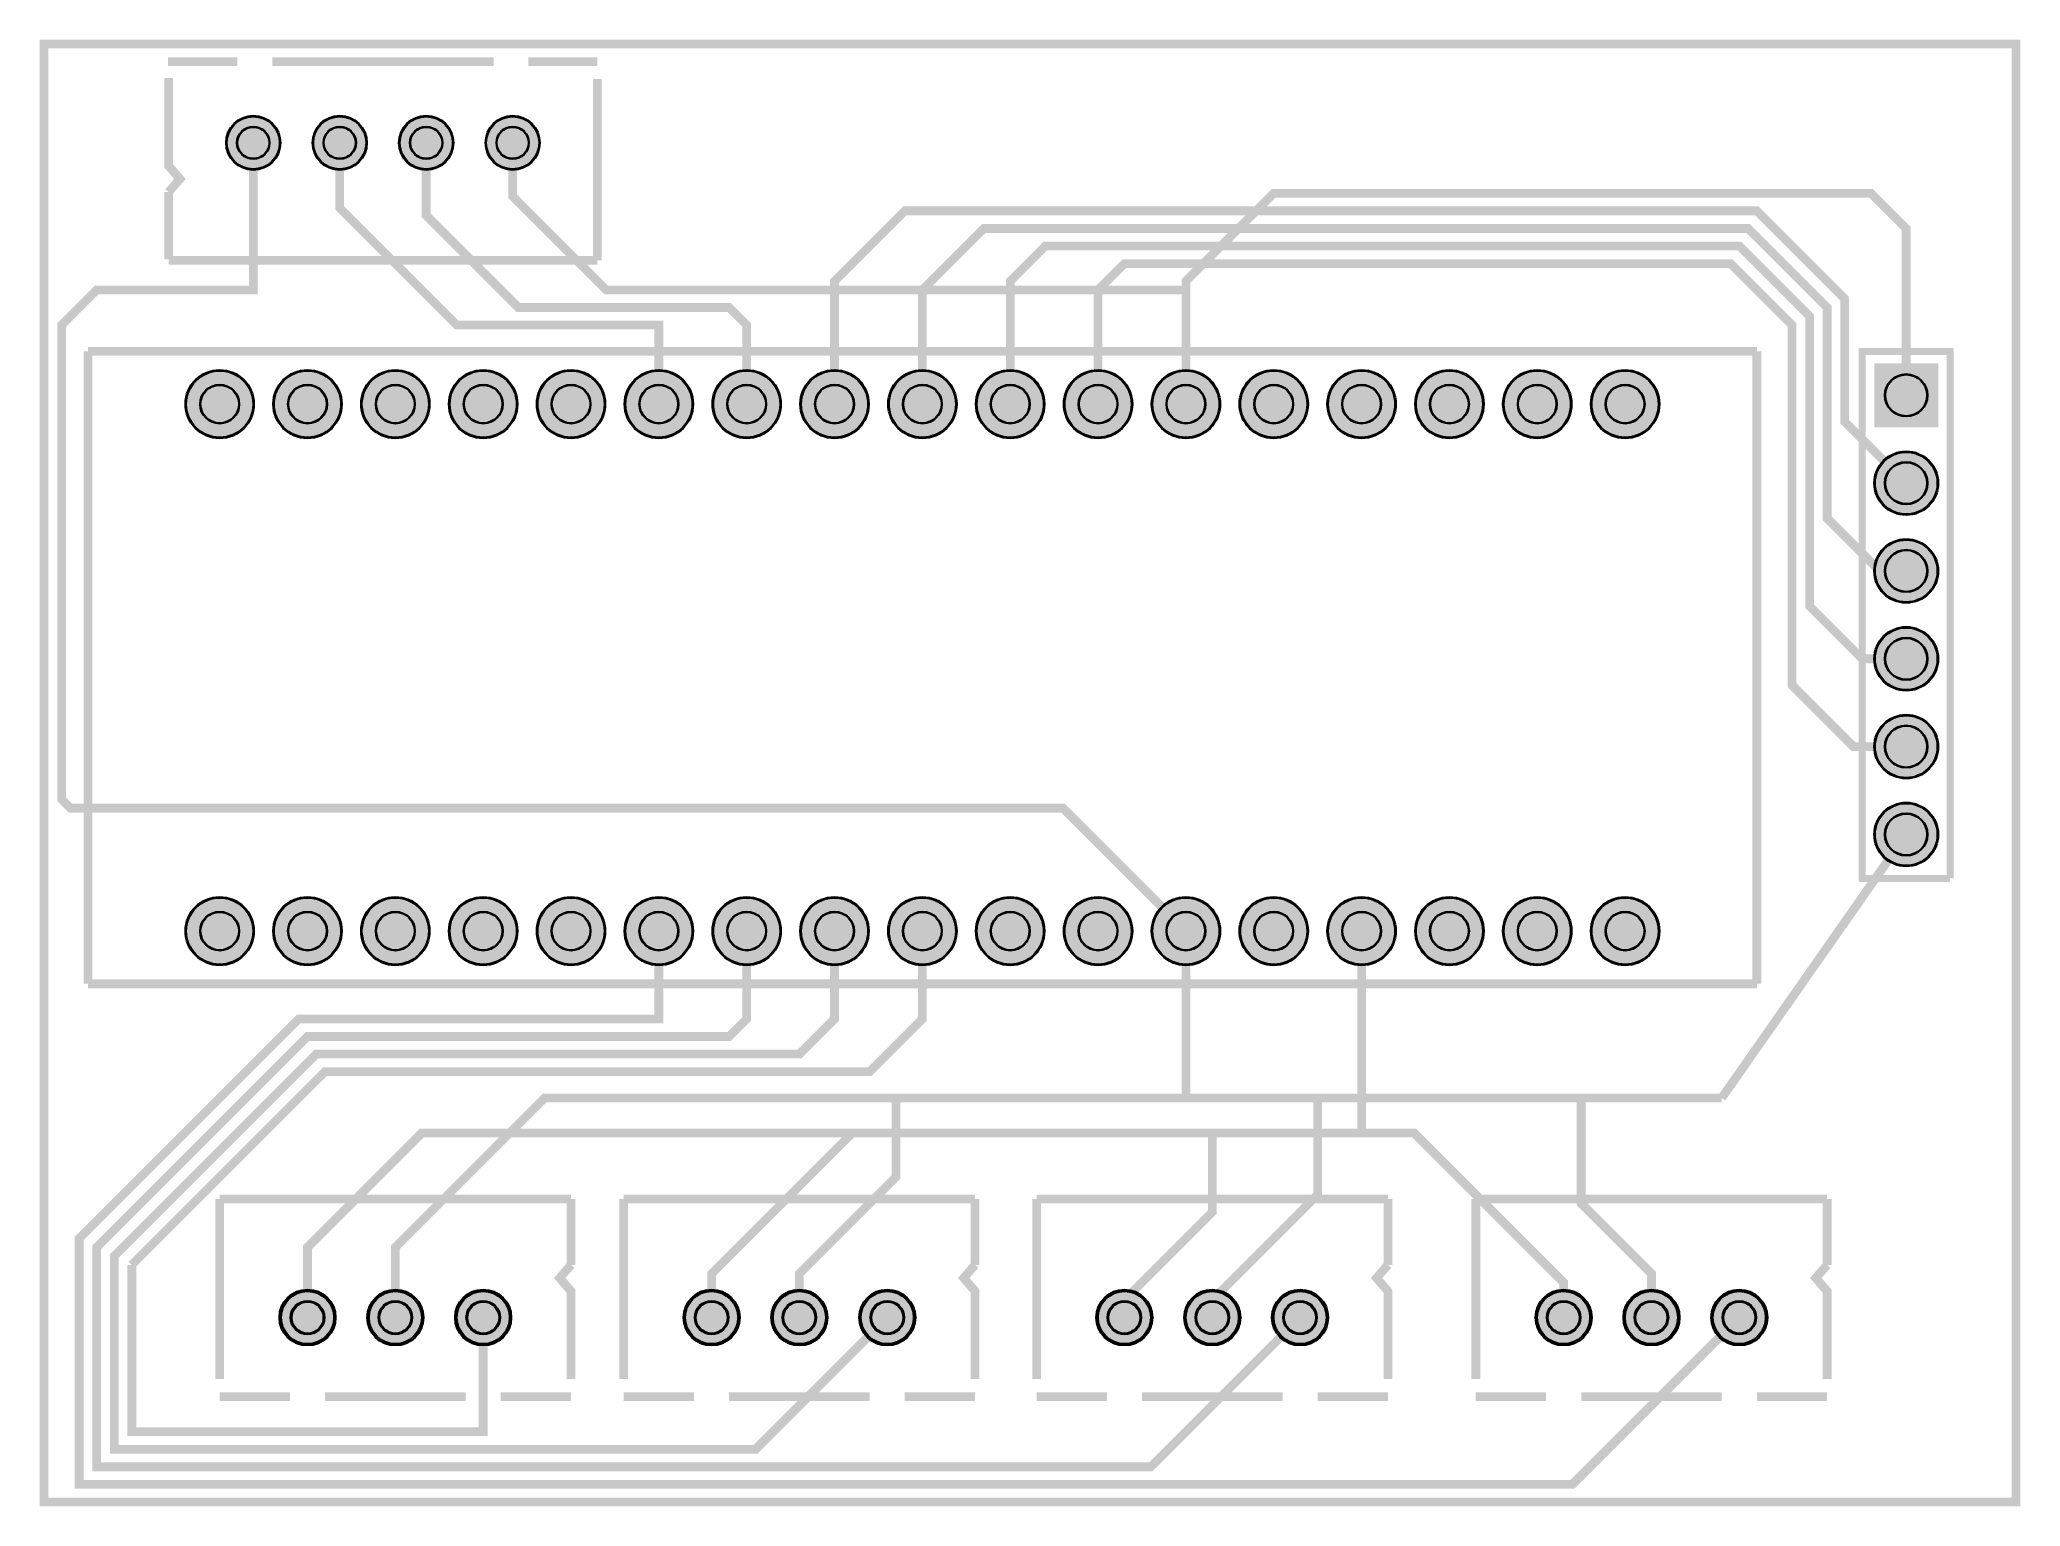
# Model space of a CAD drawing. Header units: millimetres. Extents: x -0.9 to 56.4, y -12.6 to 29.8.
import ezdxf

# ---------------------------------------------------------------- set-up
doc = ezdxf.new("R2010")
doc.units = ezdxf.units.MM
for name, color, linetype, true_color in [('BoardOutline', 7, 'Continuous', 0xff00ff), ('BottomLayer', 7, 'Continuous', 0x0000ff), ('BottomSolderLayer', 7, 'Continuous', 0xaa00ff), ('Multi-Layer', 7, 'Continuous', 0xc0c0c0), ('TopLayer', 7, 'Continuous', 0xff0000), ('TopSilkLayer', 7, 'Continuous', 0xffff00), ('TopSolderLayer', 7, 'Continuous', 0x800080)]:
    doc.layers.add(name, color=color, linetype=linetype, true_color=true_color)

msp = doc.modelspace()

# ---------------------------------------------------------------- hatches: boundary and pattern name
at = {"layer": 'BottomSolderLayer'}
for points in [[(4.503, 26.86, 1), (6.077, 26.86, 1)], [(7.003, 26.86, 1), (8.577, 26.86, 1)], [(9.503, 26.86, 1), (11.077, 26.86, 1)], [(12.003, 26.86, 1), (13.577, 26.86, 1)], [(3.327, 19.304, 1), (5.309, 19.304, 1)], [(5.867, 19.304, 1), (7.849, 19.304, 1)], [(8.407, 19.304, 1), (10.389, 19.304, 1)], [(10.947, 19.304, 1), (12.929, 19.304, 1)], [(13.487, 19.304, 1), (15.469, 19.304, 1)], [(16.027, 19.304, 1), (18.009, 19.304, 1)], [(18.567, 19.304, 1), (20.549, 19.304, 1)], [(21.107, 19.304, 1), (23.089, 19.304, 1)], [(23.647, 19.304, 1), (25.629, 19.304, 1)], [(26.187, 19.304, 1), (28.169, 19.304, 1)], [(28.727, 19.304, 1), (30.709, 19.304, 1)], [(31.267, 19.304, 1), (33.249, 19.304, 1)], [(33.807, 19.304, 1), (35.789, 19.304, 1)], [(36.347, 19.304, 1), (38.329, 19.304, 1)], [(38.887, 19.304, 1), (40.869, 19.304, 1)], [(41.427, 19.304, 1), (43.409, 19.304, 1)], [(43.967, 19.304, 1), (45.949, 19.304, 1)], [(54.012, 20.483), (54.012, 18.633), (52.161, 18.633), (52.161, 20.483)], [(52.161, 17.018, 1), (54.012, 17.018, 1)], [(52.161, 14.478, 1), (54.012, 14.478, 1)], [(52.161, 11.938, 1), (54.012, 11.938, 1)], [(52.161, 9.398, 1), (54.012, 9.398, 1)], [(52.161, 6.858, 1), (54.012, 6.858, 1)], [(3.327, 4.064, 1), (5.309, 4.064, 1)], [(5.867, 4.064, 1), (7.849, 4.064, 1)], [(8.407, 4.064, 1), (10.389, 4.064, 1)], [(10.947, 4.064, 1), (12.929, 4.064, 1)], [(13.487, 4.064, 1), (15.469, 4.064, 1)], [(16.027, 4.064, 1), (18.009, 4.064, 1)], [(18.567, 4.064, 1), (20.549, 4.064, 1)], [(21.107, 4.064, 1), (23.089, 4.064, 1)], [(23.647, 4.064, 1), (25.629, 4.064, 1)], [(26.187, 4.064, 1), (28.169, 4.064, 1)], [(28.727, 4.064, 1), (30.709, 4.064, 1)], [(31.267, 4.064, 1), (33.249, 4.064, 1)], [(33.807, 4.064, 1), (35.789, 4.064, 1)], [(36.347, 4.064, 1), (38.329, 4.064, 1)], [(38.887, 4.064, 1), (40.869, 4.064, 1)], [(41.427, 4.064, 1), (43.409, 4.064, 1)], [(43.967, 4.064, 1), (45.949, 4.064, 1)], [(6.045, -7.112, 1), (7.671, -7.112, 1)], [(8.585, -7.112, 1), (10.211, -7.112, 1)], [(11.125, -7.112, 1), (12.751, -7.112, 1)], [(17.729, -7.112, 1), (19.355, -7.112, 1)], [(20.269, -7.112, 1), (21.895, -7.112, 1)], [(22.809, -7.112, 1), (24.435, -7.112, 1)], [(29.667, -7.112, 1), (31.293, -7.112, 1)], [(32.207, -7.112, 1), (33.833, -7.112, 1)], [(34.747, -7.112, 1), (36.373, -7.112, 1)], [(42.367, -7.112, 1), (43.993, -7.112, 1)], [(44.907, -7.112, 1), (46.533, -7.112, 1)], [(47.447, -7.112, 1), (49.073, -7.112, 1)]]:
    msp.add_hatch(color=256, dxfattribs=at).paths.add_polyline_path(points)
at = {"layer": 'Multi-Layer'}
for points in [[(4.528, 26.86, 1), (6.052, 26.86, 1)], [(7.028, 26.86, 1), (8.552, 26.86, 1)], [(9.528, 26.86, 1), (11.052, 26.86, 1)], [(12.028, 26.86, 1), (13.552, 26.86, 1)], [(3.353, 19.304, 1), (5.283, 19.304, 1)], [(5.893, 19.304, 1), (7.823, 19.304, 1)], [(8.433, 19.304, 1), (10.363, 19.304, 1)], [(10.973, 19.304, 1), (12.903, 19.304, 1)], [(13.513, 19.304, 1), (15.443, 19.304, 1)], [(16.053, 19.304, 1), (17.983, 19.304, 1)], [(18.593, 19.304, 1), (20.523, 19.304, 1)], [(21.133, 19.304, 1), (23.063, 19.304, 1)], [(23.673, 19.304, 1), (25.603, 19.304, 1)], [(26.213, 19.304, 1), (28.143, 19.304, 1)], [(28.753, 19.304, 1), (30.683, 19.304, 1)], [(31.293, 19.304, 1), (33.223, 19.304, 1)], [(33.833, 19.304, 1), (35.763, 19.304, 1)], [(36.373, 19.304, 1), (38.303, 19.304, 1)], [(38.913, 19.304, 1), (40.843, 19.304, 1)], [(41.453, 19.304, 1), (43.383, 19.304, 1)], [(43.993, 19.304, 1), (45.923, 19.304, 1)], [(53.986, 20.458), (53.986, 18.658), (52.186, 18.658), (52.186, 20.458)], [(52.186, 17.018, 1), (53.986, 17.018, 1)], [(52.186, 14.478, 1), (53.986, 14.478, 1)], [(52.186, 11.938, 1), (53.986, 11.938, 1)], [(52.186, 9.398, 1), (53.986, 9.398, 1)], [(52.186, 6.858, 1), (53.986, 6.858, 1)], [(3.353, 4.064, 1), (5.283, 4.064, 1)], [(5.893, 4.064, 1), (7.823, 4.064, 1)], [(8.433, 4.064, 1), (10.363, 4.064, 1)], [(10.973, 4.064, 1), (12.903, 4.064, 1)], [(13.513, 4.064, 1), (15.443, 4.064, 1)], [(16.053, 4.064, 1), (17.983, 4.064, 1)], [(18.593, 4.064, 1), (20.523, 4.064, 1)], [(21.133, 4.064, 1), (23.063, 4.064, 1)], [(23.673, 4.064, 1), (25.603, 4.064, 1)], [(26.213, 4.064, 1), (28.143, 4.064, 1)], [(28.753, 4.064, 1), (30.683, 4.064, 1)], [(31.293, 4.064, 1), (33.223, 4.064, 1)], [(33.833, 4.064, 1), (35.763, 4.064, 1)], [(36.373, 4.064, 1), (38.303, 4.064, 1)], [(38.913, 4.064, 1), (40.843, 4.064, 1)], [(41.453, 4.064, 1), (43.383, 4.064, 1)], [(43.993, 4.064, 1), (45.923, 4.064, 1)], [(6.096, -7.112, 1), (7.62, -7.112, 1)], [(8.636, -7.112, 1), (10.16, -7.112, 1)], [(11.176, -7.112, 1), (12.7, -7.112, 1)], [(17.78, -7.112, 1), (19.304, -7.112, 1)], [(20.32, -7.112, 1), (21.844, -7.112, 1)], [(22.86, -7.112, 1), (24.384, -7.112, 1)], [(29.718, -7.112, 1), (31.242, -7.112, 1)], [(32.258, -7.112, 1), (33.782, -7.112, 1)], [(34.798, -7.112, 1), (36.322, -7.112, 1)], [(42.418, -7.112, 1), (43.942, -7.112, 1)], [(44.958, -7.112, 1), (46.482, -7.112, 1)], [(47.498, -7.112, 1), (49.022, -7.112, 1)]]:
    msp.add_hatch(color=256, dxfattribs=at).paths.add_polyline_path(points)
at = {"layer": 'TopSolderLayer'}
for points in [[(4.503, 26.86, 1), (6.077, 26.86, 1)], [(7.003, 26.86, 1), (8.577, 26.86, 1)], [(9.503, 26.86, 1), (11.077, 26.86, 1)], [(12.003, 26.86, 1), (13.577, 26.86, 1)], [(3.327, 19.304, 1), (5.309, 19.304, 1)], [(5.867, 19.304, 1), (7.849, 19.304, 1)], [(8.407, 19.304, 1), (10.389, 19.304, 1)], [(10.947, 19.304, 1), (12.929, 19.304, 1)], [(13.487, 19.304, 1), (15.469, 19.304, 1)], [(16.027, 19.304, 1), (18.009, 19.304, 1)], [(18.567, 19.304, 1), (20.549, 19.304, 1)], [(21.107, 19.304, 1), (23.089, 19.304, 1)], [(23.647, 19.304, 1), (25.629, 19.304, 1)], [(26.187, 19.304, 1), (28.169, 19.304, 1)], [(28.727, 19.304, 1), (30.709, 19.304, 1)], [(31.267, 19.304, 1), (33.249, 19.304, 1)], [(33.807, 19.304, 1), (35.789, 19.304, 1)], [(36.347, 19.304, 1), (38.329, 19.304, 1)], [(38.887, 19.304, 1), (40.869, 19.304, 1)], [(41.427, 19.304, 1), (43.409, 19.304, 1)], [(43.967, 19.304, 1), (45.949, 19.304, 1)], [(54.012, 20.483), (54.012, 18.633), (52.161, 18.633), (52.161, 20.483)], [(52.161, 17.018, 1), (54.012, 17.018, 1)], [(52.161, 14.478, 1), (54.012, 14.478, 1)], [(52.161, 11.938, 1), (54.012, 11.938, 1)], [(52.161, 9.398, 1), (54.012, 9.398, 1)], [(52.161, 6.858, 1), (54.012, 6.858, 1)], [(3.327, 4.064, 1), (5.309, 4.064, 1)], [(5.867, 4.064, 1), (7.849, 4.064, 1)], [(8.407, 4.064, 1), (10.389, 4.064, 1)], [(10.947, 4.064, 1), (12.929, 4.064, 1)], [(13.487, 4.064, 1), (15.469, 4.064, 1)], [(16.027, 4.064, 1), (18.009, 4.064, 1)], [(18.567, 4.064, 1), (20.549, 4.064, 1)], [(21.107, 4.064, 1), (23.089, 4.064, 1)], [(23.647, 4.064, 1), (25.629, 4.064, 1)], [(26.187, 4.064, 1), (28.169, 4.064, 1)], [(28.727, 4.064, 1), (30.709, 4.064, 1)], [(31.267, 4.064, 1), (33.249, 4.064, 1)], [(33.807, 4.064, 1), (35.789, 4.064, 1)], [(36.347, 4.064, 1), (38.329, 4.064, 1)], [(38.887, 4.064, 1), (40.869, 4.064, 1)], [(41.427, 4.064, 1), (43.409, 4.064, 1)], [(43.967, 4.064, 1), (45.949, 4.064, 1)], [(6.045, -7.112, 1), (7.671, -7.112, 1)], [(8.585, -7.112, 1), (10.211, -7.112, 1)], [(11.125, -7.112, 1), (12.751, -7.112, 1)], [(17.729, -7.112, 1), (19.355, -7.112, 1)], [(20.269, -7.112, 1), (21.895, -7.112, 1)], [(22.809, -7.112, 1), (24.435, -7.112, 1)], [(29.667, -7.112, 1), (31.293, -7.112, 1)], [(32.207, -7.112, 1), (33.833, -7.112, 1)], [(34.747, -7.112, 1), (36.373, -7.112, 1)], [(42.367, -7.112, 1), (43.993, -7.112, 1)], [(44.907, -7.112, 1), (46.533, -7.112, 1)], [(47.447, -7.112, 1), (49.073, -7.112, 1)]]:
    msp.add_hatch(color=256, dxfattribs=at).paths.add_polyline_path(points)

# ---------------------------------------------------------------- linework, layer by layer
at = {"layer": 'BoardOutline', "const_width": 0.254}
msp.add_lwpolyline([(-0.762, 29.718), (56.261, 29.718), (56.261, -12.446), (-0.762, -12.446), (-0.762, 29.718)], close=True, dxfattribs=at)
at = {"layer": 'BottomLayer', "const_width": 0.254}
for points in [[(12.79, 26.86), (12.79, 25.31), (15.494, 22.606), (32.258, 22.606)], [(32.258, 22.628), (32.258, 22.86), (34.798, 25.4), (52.07, 25.4), (53.086, 24.384), (53.086, 19.558)], [(32.258, 19.304), (32.258, 22.628)], [(37.338, 4.064), (37.338, -1.778)], [(22.606, -1.778), (10.16, -1.778), (6.858, -5.08), (6.858, -7.112)], [(33.02, -1.778), (22.606, -1.778), (18.542, -5.842), (18.542, -7.112)], [(33.02, -1.778), (33.02, -4.064), (30.48, -6.604), (30.48, -7.112)], [(37.338, -1.778), (33.02, -1.778)], [(37.338, -1.778), (38.862, -1.778), (43.18, -6.096), (43.18, -7.112)]]:
    msp.add_lwpolyline(points, dxfattribs=at)
at = {"layer": 'BottomSolderLayer'}
for centre, radius in [((5.29, 26.86), 0.787), ((7.79, 26.86), 0.787), ((10.29, 26.86), 0.787), ((12.79, 26.86), 0.787), ((5.29, 26.86), 0.472), ((7.79, 26.86), 0.472), ((10.29, 26.86), 0.472), ((12.79, 26.86), 0.472), ((4.318, 19.304), 0.991), ((6.858, 19.304), 0.991), ((9.398, 19.304), 0.991), ((11.938, 19.304), 0.991), ((14.478, 19.304), 0.991), ((17.018, 19.304), 0.991), ((19.558, 19.304), 0.991), ((22.098, 19.304), 0.991), ((24.638, 19.304), 0.991), ((27.178, 19.304), 0.991), ((29.718, 19.304), 0.991), ((32.258, 19.304), 0.991), ((34.798, 19.304), 0.991), ((37.338, 19.304), 0.991), ((39.878, 19.304), 0.991), ((42.418, 19.304), 0.991), ((44.958, 19.304), 0.991), ((53.086, 19.558), 0.617), ((4.318, 19.304), 0.566), ((6.858, 19.304), 0.566), ((9.398, 19.304), 0.566), ((11.938, 19.304), 0.566), ((14.478, 19.304), 0.566), ((17.018, 19.304), 0.566), ((19.558, 19.304), 0.566), ((22.098, 19.304), 0.566), ((24.638, 19.304), 0.566), ((27.178, 19.304), 0.566), ((29.718, 19.304), 0.566), ((32.258, 19.304), 0.566), ((34.798, 19.304), 0.566), ((37.338, 19.304), 0.566), ((39.878, 19.304), 0.566), ((42.418, 19.304), 0.566), ((44.958, 19.304), 0.566), ((53.086, 17.018), 0.925), ((53.086, 17.018), 0.617), ((53.086, 14.478), 0.925), ((53.086, 14.478), 0.617), ((53.086, 11.938), 0.925), ((53.086, 11.938), 0.617), ((53.086, 9.398), 0.925), ((53.086, 9.398), 0.617), ((53.086, 6.858), 0.925), ((53.086, 6.858), 0.617), ((4.318, 4.064), 0.991), ((4.318, 4.064), 0.566), ((6.858, 4.064), 0.991), ((6.858, 4.064), 0.566), ((9.398, 4.064), 0.991), ((9.398, 4.064), 0.566), ((11.938, 4.064), 0.991), ((11.938, 4.064), 0.566), ((14.478, 4.064), 0.991), ((14.478, 4.064), 0.566), ((17.018, 4.064), 0.991), ((17.018, 4.064), 0.566), ((19.558, 4.064), 0.991), ((19.558, 4.064), 0.566), ((22.098, 4.064), 0.991), ((22.098, 4.064), 0.566), ((24.638, 4.064), 0.991), ((24.638, 4.064), 0.566), ((27.178, 4.064), 0.991), ((27.178, 4.064), 0.566), ((29.718, 4.064), 0.991), ((29.718, 4.064), 0.566), ((32.258, 4.064), 0.991), ((32.258, 4.064), 0.566), ((34.798, 4.064), 0.991), ((34.798, 4.064), 0.566), ((37.338, 4.064), 0.991), ((37.338, 4.064), 0.566), ((39.878, 4.064), 0.991), ((39.878, 4.064), 0.566), ((42.418, 4.064), 0.991), ((42.418, 4.064), 0.566), ((44.958, 4.064), 0.991), ((44.958, 4.064), 0.566), ((6.858, -7.112), 0.813), ((9.398, -7.112), 0.813), ((11.938, -7.112), 0.813), ((18.542, -7.112), 0.813), ((21.082, -7.112), 0.813), ((23.622, -7.112), 0.813), ((30.48, -7.112), 0.813), ((33.02, -7.112), 0.813), ((35.56, -7.112), 0.813), ((43.18, -7.112), 0.813), ((45.72, -7.112), 0.813), ((48.26, -7.112), 0.813), ((6.858, -7.112), 0.488), ((9.398, -7.112), 0.488), ((11.938, -7.112), 0.488), ((18.542, -7.112), 0.488), ((21.082, -7.112), 0.488), ((23.622, -7.112), 0.488), ((30.48, -7.112), 0.488), ((33.02, -7.112), 0.488), ((35.56, -7.112), 0.488), ((43.18, -7.112), 0.488), ((45.72, -7.112), 0.488), ((48.26, -7.112), 0.488)]:
    msp.add_circle(centre, radius, dxfattribs=at)
at = {"layer": 'Multi-Layer'}
for centre, radius in [((5.29, 26.86), 0.762), ((7.79, 26.86), 0.762), ((10.29, 26.86), 0.762), ((12.79, 26.86), 0.762), ((5.29, 26.86), 0.457), ((7.79, 26.86), 0.457), ((10.29, 26.86), 0.457), ((12.79, 26.86), 0.457), ((4.318, 19.304), 0.965), ((6.858, 19.304), 0.965), ((9.398, 19.304), 0.965), ((11.938, 19.304), 0.965), ((14.478, 19.304), 0.965), ((17.018, 19.304), 0.965), ((19.558, 19.304), 0.965), ((22.098, 19.304), 0.965), ((24.638, 19.304), 0.965), ((27.178, 19.304), 0.965), ((29.718, 19.304), 0.965), ((32.258, 19.304), 0.965), ((34.798, 19.304), 0.965), ((37.338, 19.304), 0.965), ((39.878, 19.304), 0.965), ((42.418, 19.304), 0.965), ((44.958, 19.304), 0.965), ((53.086, 19.558), 0.6), ((4.318, 19.304), 0.551), ((6.858, 19.304), 0.551), ((9.398, 19.304), 0.551), ((11.938, 19.304), 0.551), ((14.478, 19.304), 0.551), ((17.018, 19.304), 0.551), ((19.558, 19.304), 0.551), ((22.098, 19.304), 0.551), ((24.638, 19.304), 0.551), ((27.178, 19.304), 0.551), ((29.718, 19.304), 0.551), ((32.258, 19.304), 0.551), ((34.798, 19.304), 0.551), ((37.338, 19.304), 0.551), ((39.878, 19.304), 0.551), ((42.418, 19.304), 0.551), ((44.958, 19.304), 0.551), ((53.086, 17.018), 0.9), ((53.086, 17.018), 0.6), ((53.086, 14.478), 0.9), ((53.086, 14.478), 0.6), ((53.086, 11.938), 0.9), ((53.086, 11.938), 0.6), ((53.086, 9.398), 0.9), ((53.086, 9.398), 0.6), ((53.086, 6.858), 0.9), ((53.086, 6.858), 0.6), ((4.318, 4.064), 0.965), ((4.318, 4.064), 0.551), ((6.858, 4.064), 0.965), ((6.858, 4.064), 0.551), ((9.398, 4.064), 0.965), ((9.398, 4.064), 0.551), ((11.938, 4.064), 0.965), ((11.938, 4.064), 0.551), ((14.478, 4.064), 0.965), ((14.478, 4.064), 0.551), ((17.018, 4.064), 0.965), ((17.018, 4.064), 0.551), ((19.558, 4.064), 0.965), ((19.558, 4.064), 0.551), ((22.098, 4.064), 0.965), ((22.098, 4.064), 0.551), ((24.638, 4.064), 0.965), ((24.638, 4.064), 0.551), ((27.178, 4.064), 0.965), ((27.178, 4.064), 0.551), ((29.718, 4.064), 0.965), ((29.718, 4.064), 0.551), ((32.258, 4.064), 0.965), ((32.258, 4.064), 0.551), ((34.798, 4.064), 0.965), ((34.798, 4.064), 0.551), ((37.338, 4.064), 0.965), ((37.338, 4.064), 0.551), ((39.878, 4.064), 0.965), ((39.878, 4.064), 0.551), ((42.418, 4.064), 0.965), ((42.418, 4.064), 0.551), ((44.958, 4.064), 0.965), ((44.958, 4.064), 0.551), ((6.858, -7.112), 0.762), ((6.858, -7.112), 0.457), ((9.398, -7.112), 0.762), ((9.398, -7.112), 0.457), ((11.938, -7.112), 0.762), ((11.938, -7.112), 0.457), ((18.542, -7.112), 0.762), ((18.542, -7.112), 0.457), ((21.082, -7.112), 0.762), ((21.082, -7.112), 0.457), ((23.622, -7.112), 0.762), ((23.622, -7.112), 0.457), ((30.48, -7.112), 0.762), ((30.48, -7.112), 0.457), ((33.02, -7.112), 0.762), ((33.02, -7.112), 0.457), ((35.56, -7.112), 0.762), ((35.56, -7.112), 0.457), ((43.18, -7.112), 0.762), ((43.18, -7.112), 0.457), ((45.72, -7.112), 0.762), ((45.72, -7.112), 0.457), ((48.26, -7.112), 0.762), ((48.26, -7.112), 0.457)]:
    msp.add_circle(centre, radius, dxfattribs=at)
at = {"layer": 'TopLayer', "const_width": 0.254}
for points in [[(5.291, 26.861), (5.291, 22.606), (0.762, 22.606), (-0.254, 21.59), (-0.254, 7.874), (0, 7.62), (28.702, 7.62), (32.258, 4.064)], [(7.79, 26.86), (7.79, 24.976), (11.176, 21.59), (17.018, 21.59), (17.018, 19.304)], [(10.29, 26.86), (10.29, 24.762), (12.954, 22.098), (19.05, 22.098), (19.558, 21.59), (19.558, 19.304)], [(22.098, 19.304), (22.098, 22.86), (24.13, 24.892), (48.768, 24.892), (51.308, 22.352), (51.308, 18.796), (53.086, 17.018)], [(24.638, 19.304), (24.638, 22.606), (26.416, 24.384), (48.514, 24.384), (50.8, 22.098), (50.8, 16.002), (52.324, 14.478), (53.086, 14.478)], [(27.178, 19.304), (27.178, 22.86), (28.194, 23.876), (48.26, 23.876), (50.292, 21.844), (50.292, 13.462), (51.816, 11.938), (53.086, 11.938)], [(29.718, 19.304), (29.718, 22.606), (30.48, 23.368), (48.006, 23.368), (49.784, 21.59), (49.784, 11.176), (51.562, 9.398), (53.086, 9.398)], [(47.752, -0.762), (53.086, 6.858), (53.086, 6.858), (53.086, 6.858)], [(17.018, 4.064), (17.018, 1.524), (6.604, 1.524), (0.254, -4.826), (0.254, -11.938), (43.434, -11.938), (48.26, -7.112)], [(19.558, 4.064), (19.558, 1.524), (19.05, 1.016), (6.858, 1.016), (0.762, -5.08), (0.762, -11.43), (31.242, -11.43), (35.56, -7.112)], [(22.098, 4.064), (22.098, 1.524), (21.082, 0.508), (7.112, 0.508), (1.27, -5.334), (1.27, -10.922), (19.812, -10.922), (23.622, -7.112)], [(24.638, 4.064), (24.638, 1.524), (23.114, 0), (7.366, 0), (1.778, -5.588)], [(32.258, 4.064), (32.258, -0.762)], [(23.876, -0.762), (13.716, -0.762), (9.398, -5.08), (9.398, -7.112)], [(23.876, -0.762), (23.876, -3.048), (21.082, -5.842), (21.082, -7.112)], [(32.258, -0.762), (23.876, -0.762)], [(32.258, -0.762), (36.068, -0.762)], [(36.068, -0.762), (36.068, -3.556), (33.02, -6.604), (33.02, -7.112)], [(36.068, -0.762), (43.688, -0.762)], [(43.688, -0.762), (43.688, -3.81), (45.72, -5.842), (45.72, -7.112)], [(43.688, -0.762), (47.752, -0.762)], [(1.778, -5.588), (1.778, -10.414), (10.668, -10.414)], [(10.668, -10.414), (11.938, -10.414), (11.938, -7.112)]]:
    msp.add_lwpolyline(points, dxfattribs=at)
at = {"layer": 'TopSilkLayer'}
for points, const_width in [([(4.826, 29.21), (2.826, 29.21)], 0.254), ([(12.24, 29.21), (5.84, 29.21)], 0.254), ([(15.24, 29.21), (13.24, 29.21)], 0.254), ([(2.84, 25.435), (3.169, 25.816), (2.84, 26.197), (2.84, 28.737)], 0.254), ([(15.24, 23.46), (15.24, 28.702)], 0.254), ([(2.84, 23.495), (2.84, 25.435)], 0.254), ([(15.24, 23.46), (2.84, 23.46)], 0.254), ([(48.768, 20.828), (0.508, 20.828)], 0.254), ([(0.508, 20.828), (0.508, 2.54)], 0.254), ([(48.768, 2.54), (48.768, 20.828)], 0.254), ([(54.356, 18.923), (54.356, 20.828), (51.816, 20.828), (51.816, 5.588), (54.356, 5.588)], 0.203), ([(54.356, 5.588), (54.356, 18.923)], 0.203), ([(0.508, 2.54), (48.768, 2.54)], 0.254), ([(4.318, -3.683), (4.318, -8.89)], 0.254), ([(4.318, -3.683), (14.478, -3.683)], 0.254), ([(14.478, -3.683), (14.478, -5.588)], 0.254), ([(16.002, -3.683), (16.002, -8.89)], 0.254), ([(16.002, -3.683), (26.162, -3.683)], 0.254), ([(26.162, -3.683), (26.162, -5.588)], 0.254), ([(27.94, -3.683), (27.94, -8.89)], 0.254), ([(27.94, -3.683), (38.1, -3.683)], 0.254), ([(38.1, -3.683), (38.1, -5.588)], 0.254), ([(40.64, -3.683), (40.64, -8.89)], 0.254), ([(40.64, -3.683), (50.8, -3.683)], 0.254), ([(50.8, -3.683), (50.8, -5.588)], 0.254), ([(14.478, -5.588), (14.149, -5.969), (14.478, -6.35), (14.478, -8.89)], 0.254), ([(26.162, -5.588), (25.833, -5.969), (26.162, -6.35), (26.162, -8.89)], 0.254), ([(38.1, -5.588), (37.771, -5.969), (38.1, -6.35), (38.1, -8.89)], 0.254), ([(50.8, -5.588), (50.471, -5.969), (50.8, -6.35), (50.8, -8.89)], 0.254), ([(4.318, -9.398), (6.35, -9.398)], 0.254), ([(7.366, -9.398), (11.43, -9.398)], 0.254), ([(12.446, -9.398), (14.478, -9.398)], 0.254), ([(16.002, -9.398), (18.034, -9.398)], 0.254), ([(19.05, -9.398), (23.114, -9.398)], 0.254), ([(24.13, -9.398), (26.162, -9.398)], 0.254), ([(27.94, -9.398), (29.972, -9.398)], 0.254), ([(30.988, -9.398), (35.052, -9.398)], 0.254), ([(36.068, -9.398), (38.1, -9.398)], 0.254), ([(40.64, -9.398), (42.672, -9.398)], 0.254), ([(43.688, -9.398), (47.752, -9.398)], 0.254), ([(48.768, -9.398), (50.8, -9.398)], 0.254)]:
    msp.add_lwpolyline(points, dxfattribs=dict(at, const_width=const_width))
at = {"layer": 'TopSolderLayer'}
for centre, radius in [((5.29, 26.86), 0.787), ((7.79, 26.86), 0.787), ((10.29, 26.86), 0.787), ((12.79, 26.86), 0.787), ((5.29, 26.86), 0.472), ((7.79, 26.86), 0.472), ((10.29, 26.86), 0.472), ((12.79, 26.86), 0.472), ((4.318, 19.304), 0.991), ((6.858, 19.304), 0.991), ((9.398, 19.304), 0.991), ((11.938, 19.304), 0.991), ((14.478, 19.304), 0.991), ((17.018, 19.304), 0.991), ((19.558, 19.304), 0.991), ((22.098, 19.304), 0.991), ((24.638, 19.304), 0.991), ((27.178, 19.304), 0.991), ((29.718, 19.304), 0.991), ((32.258, 19.304), 0.991), ((34.798, 19.304), 0.991), ((37.338, 19.304), 0.991), ((39.878, 19.304), 0.991), ((42.418, 19.304), 0.991), ((44.958, 19.304), 0.991), ((53.086, 19.558), 0.617), ((4.318, 19.304), 0.566), ((6.858, 19.304), 0.566), ((9.398, 19.304), 0.566), ((11.938, 19.304), 0.566), ((14.478, 19.304), 0.566), ((17.018, 19.304), 0.566), ((19.558, 19.304), 0.566), ((22.098, 19.304), 0.566), ((24.638, 19.304), 0.566), ((27.178, 19.304), 0.566), ((29.718, 19.304), 0.566), ((32.258, 19.304), 0.566), ((34.798, 19.304), 0.566), ((37.338, 19.304), 0.566), ((39.878, 19.304), 0.566), ((42.418, 19.304), 0.566), ((44.958, 19.304), 0.566), ((53.086, 17.018), 0.925), ((53.086, 17.018), 0.617), ((53.086, 14.478), 0.925), ((53.086, 14.478), 0.617), ((53.086, 11.938), 0.925), ((53.086, 11.938), 0.617), ((53.086, 9.398), 0.925), ((53.086, 9.398), 0.617), ((53.086, 6.858), 0.925), ((53.086, 6.858), 0.617), ((4.318, 4.064), 0.991), ((4.318, 4.064), 0.566), ((6.858, 4.064), 0.991), ((6.858, 4.064), 0.566), ((9.398, 4.064), 0.991), ((9.398, 4.064), 0.566), ((11.938, 4.064), 0.991), ((11.938, 4.064), 0.566), ((14.478, 4.064), 0.991), ((14.478, 4.064), 0.566), ((17.018, 4.064), 0.991), ((17.018, 4.064), 0.566), ((19.558, 4.064), 0.991), ((19.558, 4.064), 0.566), ((22.098, 4.064), 0.991), ((22.098, 4.064), 0.566), ((24.638, 4.064), 0.991), ((24.638, 4.064), 0.566), ((27.178, 4.064), 0.991), ((27.178, 4.064), 0.566), ((29.718, 4.064), 0.991), ((29.718, 4.064), 0.566), ((32.258, 4.064), 0.991), ((32.258, 4.064), 0.566), ((34.798, 4.064), 0.991), ((34.798, 4.064), 0.566), ((37.338, 4.064), 0.991), ((37.338, 4.064), 0.566), ((39.878, 4.064), 0.991), ((39.878, 4.064), 0.566), ((42.418, 4.064), 0.991), ((42.418, 4.064), 0.566), ((44.958, 4.064), 0.991), ((44.958, 4.064), 0.566), ((6.858, -7.112), 0.813), ((9.398, -7.112), 0.813), ((11.938, -7.112), 0.813), ((18.542, -7.112), 0.813), ((21.082, -7.112), 0.813), ((23.622, -7.112), 0.813), ((30.48, -7.112), 0.813), ((33.02, -7.112), 0.813), ((35.56, -7.112), 0.813), ((43.18, -7.112), 0.813), ((45.72, -7.112), 0.813), ((48.26, -7.112), 0.813), ((6.858, -7.112), 0.488), ((9.398, -7.112), 0.488), ((11.938, -7.112), 0.488), ((18.542, -7.112), 0.488), ((21.082, -7.112), 0.488), ((23.622, -7.112), 0.488), ((30.48, -7.112), 0.488), ((33.02, -7.112), 0.488), ((35.56, -7.112), 0.488), ((43.18, -7.112), 0.488), ((45.72, -7.112), 0.488), ((48.26, -7.112), 0.488)]:
    msp.add_circle(centre, radius, dxfattribs=at)

doc.saveas('drawing.dxf')
